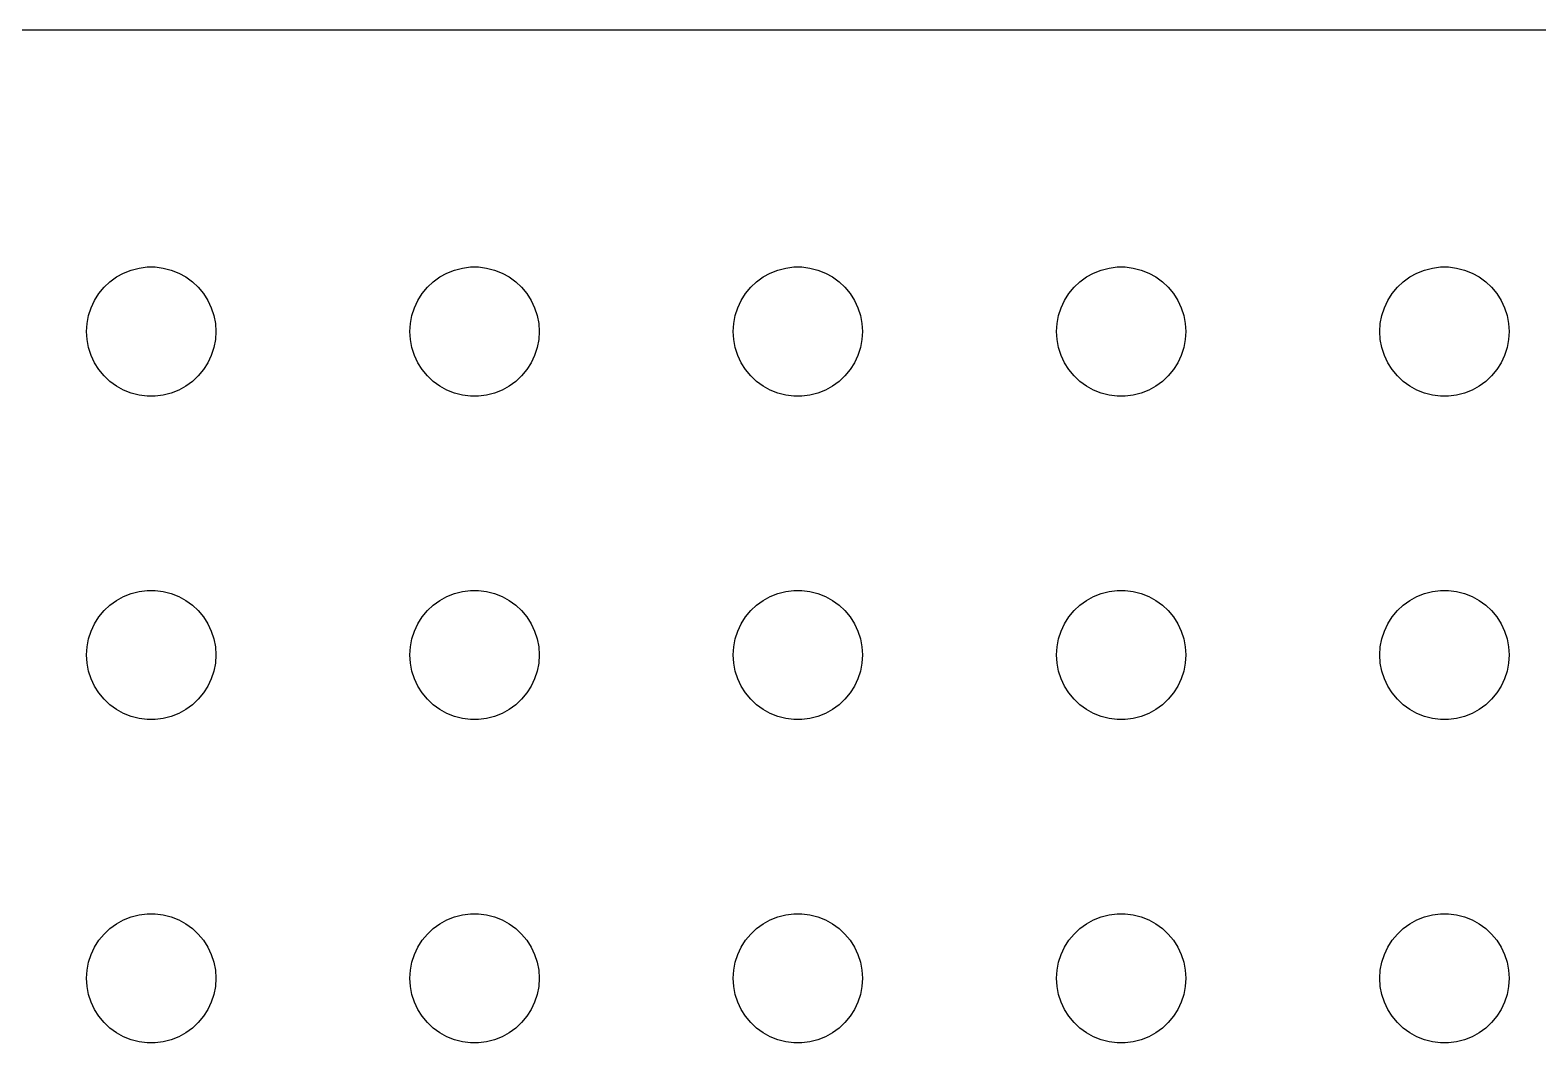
# Model space of a CAD drawing. Header units: metres. Extents: x -134 to 134, y 290 to 736.
# Drawn here: x -70.31 to -35.33, y 370.5 to 393.99 of the extents above; entities that cross this region are included whole.
import ezdxf

# ---------------------------------------------------------------- set-up
doc = ezdxf.new("R2010")
doc.units = ezdxf.units.M

msp = doc.modelspace()

# ---------------------------------------------------------------- linework, layer by layer
for p, q in [((129.814, 393.99), (-129.814, 393.99)), ((-68.4561, 388.156), (-68.3037, 388.266)), ((-68.3037, 388.266), (-68.1387, 388.357)), ((-68.1387, 388.357), (-67.9635, 388.427)), ((-67.9635, 388.427), (-67.7811, 388.473)), ((-67.7811, 388.473), (-67.5942, 388.497)), ((-67.5942, 388.497), (-67.4058, 388.497)), ((-67.4058, 388.497), (-67.2189, 388.473)), ((-67.2189, 388.473), (-67.0365, 388.427)), ((-67.0365, 388.427), (-66.8613, 388.357)), ((-66.8613, 388.357), (-66.6963, 388.266)), ((-66.6963, 388.266), (-66.5439, 388.156)), ((-60.9561, 388.156), (-60.8037, 388.266)), ((-60.8037, 388.266), (-60.6387, 388.357)), ((-60.6387, 388.357), (-60.4635, 388.427)), ((-60.4635, 388.427), (-60.2811, 388.473)), ((-60.2811, 388.473), (-60.0942, 388.497)), ((-60.0942, 388.497), (-59.9058, 388.497)), ((-59.9058, 388.497), (-59.7189, 388.473)), ((-59.7189, 388.473), (-59.5365, 388.427)), ((-59.5365, 388.427), (-59.3613, 388.357)), ((-59.3613, 388.357), (-59.1963, 388.266)), ((-59.1963, 388.266), (-59.0439, 388.156)), ((-53.4561, 388.156), (-53.3037, 388.266)), ((-53.3037, 388.266), (-53.1387, 388.357)), ((-53.1387, 388.357), (-52.9635, 388.427)), ((-52.9635, 388.427), (-52.7811, 388.473)), ((-52.7811, 388.473), (-52.5942, 388.497)), ((-52.5942, 388.497), (-52.4058, 388.497)), ((-52.4058, 388.497), (-52.2189, 388.473)), ((-52.2189, 388.473), (-52.0365, 388.427)), ((-52.0365, 388.427), (-51.8613, 388.357)), ((-51.8613, 388.357), (-51.6963, 388.266)), ((-51.6963, 388.266), (-51.5439, 388.156)), ((-45.9561, 388.156), (-45.8037, 388.266)), ((-45.8037, 388.266), (-45.6387, 388.357)), ((-45.6387, 388.357), (-45.4635, 388.427)), ((-45.4635, 388.427), (-45.2811, 388.473)), ((-45.2811, 388.473), (-45.0942, 388.497)), ((-45.0942, 388.497), (-44.9058, 388.497)), ((-44.9058, 388.497), (-44.7189, 388.473)), ((-44.7189, 388.473), (-44.5365, 388.427)), ((-44.5365, 388.427), (-44.3613, 388.357)), ((-44.3613, 388.357), (-44.1963, 388.266)), ((-44.1963, 388.266), (-44.0439, 388.156)), ((-38.4561, 388.156), (-38.3037, 388.266)), ((-38.3037, 388.266), (-38.1387, 388.357)), ((-38.1387, 388.357), (-37.9635, 388.427)), ((-37.9635, 388.427), (-37.7811, 388.473)), ((-37.7811, 388.473), (-37.5942, 388.497)), ((-37.5942, 388.497), (-37.4058, 388.497)), ((-37.4058, 388.497), (-37.2189, 388.473)), ((-37.2189, 388.473), (-37.0365, 388.427)), ((-37.0365, 388.427), (-36.8613, 388.357)), ((-36.8613, 388.357), (-36.6963, 388.266)), ((-36.6963, 388.266), (-36.5439, 388.156)), ((-68.8145, 387.723), (-68.7135, 387.882)), ((-68.7135, 387.882), (-68.5934, 388.027)), ((-68.5934, 388.027), (-68.4561, 388.156)), ((-66.5439, 388.156), (-66.4065, 388.027)), ((-66.4065, 388.027), (-66.2865, 387.882)), ((-66.2865, 387.882), (-66.1855, 387.723)), ((-61.3145, 387.723), (-61.2135, 387.882)), ((-61.2135, 387.882), (-61.0934, 388.027)), ((-61.0934, 388.027), (-60.9561, 388.156)), ((-59.0439, 388.156), (-58.9065, 388.027)), ((-58.9065, 388.027), (-58.7865, 387.882)), ((-58.7865, 387.882), (-58.6855, 387.723)), ((-53.8145, 387.723), (-53.7135, 387.882)), ((-53.7135, 387.882), (-53.5934, 388.027)), ((-53.5934, 388.027), (-53.4561, 388.156)), ((-51.5439, 388.156), (-51.4065, 388.027)), ((-51.4065, 388.027), (-51.2865, 387.882)), ((-51.2865, 387.882), (-51.1855, 387.723)), ((-46.3145, 387.723), (-46.2135, 387.882)), ((-46.2135, 387.882), (-46.0934, 388.027)), ((-46.0934, 388.027), (-45.9561, 388.156)), ((-44.0439, 388.156), (-43.9065, 388.027)), ((-43.9065, 388.027), (-43.7865, 387.882)), ((-43.7865, 387.882), (-43.6855, 387.723)), ((-38.8145, 387.723), (-38.7135, 387.882)), ((-38.7135, 387.882), (-38.5934, 388.027)), ((-38.5934, 388.027), (-38.4561, 388.156)), ((-36.5439, 388.156), (-36.4065, 388.027)), ((-36.4065, 388.027), (-36.2865, 387.882)), ((-36.2865, 387.882), (-36.1855, 387.723)), ((-68.9529, 387.373), (-68.8947, 387.552)), ((-68.8947, 387.552), (-68.8145, 387.723)), ((-66.1855, 387.723), (-66.1053, 387.552)), ((-66.1053, 387.552), (-66.0471, 387.373)), ((-61.4529, 387.373), (-61.3947, 387.552)), ((-61.3947, 387.552), (-61.3145, 387.723)), ((-58.6855, 387.723), (-58.6053, 387.552)), ((-58.6053, 387.552), (-58.5471, 387.373)), ((-53.9529, 387.373), (-53.8947, 387.552)), ((-53.8947, 387.552), (-53.8145, 387.723)), ((-51.1855, 387.723), (-51.1053, 387.552)), ((-51.1053, 387.552), (-51.0471, 387.373)), ((-46.4529, 387.373), (-46.3947, 387.552)), ((-46.3947, 387.552), (-46.3145, 387.723)), ((-43.6855, 387.723), (-43.6053, 387.552)), ((-43.6053, 387.552), (-43.5471, 387.373)), ((-38.9529, 387.373), (-38.8947, 387.552)), ((-38.8947, 387.552), (-38.8145, 387.723)), ((-36.1855, 387.723), (-36.1053, 387.552)), ((-36.1053, 387.552), (-36.0471, 387.373)), ((-69, 387), (-68.9882, 387.188)), ((-68.9882, 387.188), (-68.9529, 387.373)), ((-66.0471, 387.373), (-66.0118, 387.188)), ((-66.0118, 387.188), (-66, 387)), ((-61.5, 387), (-61.4882, 387.188)), ((-61.4882, 387.188), (-61.4529, 387.373)), ((-58.5471, 387.373), (-58.5118, 387.188)), ((-58.5118, 387.188), (-58.5, 387)), ((-54, 387), (-53.9882, 387.188)), ((-53.9882, 387.188), (-53.9529, 387.373)), ((-51.0471, 387.373), (-51.0118, 387.188)), ((-51.0118, 387.188), (-51, 387)), ((-46.5, 387), (-46.4882, 387.188)), ((-46.4882, 387.188), (-46.4529, 387.373)), ((-43.5471, 387.373), (-43.5118, 387.188)), ((-43.5118, 387.188), (-43.5, 387)), ((-39, 387), (-38.9882, 387.188)), ((-38.9882, 387.188), (-38.9529, 387.373)), ((-36.0471, 387.373), (-36.0118, 387.188)), ((-36.0118, 387.188), (-36, 387)), ((-68.9882, 386.812), (-69, 387)), ((-68.9529, 386.627), (-68.9882, 386.812)), ((-66.0118, 386.812), (-66.0471, 386.627)), ((-66, 387), (-66.0118, 386.812)), ((-61.4882, 386.812), (-61.5, 387)), ((-61.4529, 386.627), (-61.4882, 386.812)), ((-58.5118, 386.812), (-58.5471, 386.627)), ((-58.5, 387), (-58.5118, 386.812)), ((-53.9882, 386.812), (-54, 387)), ((-53.9529, 386.627), (-53.9882, 386.812)), ((-51.0118, 386.812), (-51.0471, 386.627)), ((-51, 387), (-51.0118, 386.812)), ((-46.4882, 386.812), (-46.5, 387)), ((-46.4529, 386.627), (-46.4882, 386.812)), ((-43.5118, 386.812), (-43.5471, 386.627)), ((-43.5, 387), (-43.5118, 386.812)), ((-38.9882, 386.812), (-39, 387)), ((-38.9529, 386.627), (-38.9882, 386.812)), ((-36.0118, 386.812), (-36.0471, 386.627)), ((-36, 387), (-36.0118, 386.812)), ((-68.8947, 386.448), (-68.9529, 386.627)), ((-66.0471, 386.627), (-66.1053, 386.448)), ((-61.3947, 386.448), (-61.4529, 386.627)), ((-58.5471, 386.627), (-58.6053, 386.448)), ((-53.8947, 386.448), (-53.9529, 386.627)), ((-51.0471, 386.627), (-51.1053, 386.448)), ((-46.3947, 386.448), (-46.4529, 386.627)), ((-43.5471, 386.627), (-43.6053, 386.448)), ((-38.8947, 386.448), (-38.9529, 386.627)), ((-36.0471, 386.627), (-36.1053, 386.448)), ((-68.8145, 386.277), (-68.8947, 386.448)), ((-68.7135, 386.118), (-68.8145, 386.277)), ((-68.5934, 385.973), (-68.7135, 386.118)), ((-66.2865, 386.118), (-66.4065, 385.973)), ((-66.1855, 386.277), (-66.2865, 386.118)), ((-66.1053, 386.448), (-66.1855, 386.277)), ((-61.3145, 386.277), (-61.3947, 386.448)), ((-61.2135, 386.118), (-61.3145, 386.277)), ((-61.0934, 385.973), (-61.2135, 386.118)), ((-58.7865, 386.118), (-58.9065, 385.973)), ((-58.6855, 386.277), (-58.7865, 386.118)), ((-58.6053, 386.448), (-58.6855, 386.277)), ((-53.8145, 386.277), (-53.8947, 386.448)), ((-53.7135, 386.118), (-53.8145, 386.277)), ((-53.5934, 385.973), (-53.7135, 386.118)), ((-51.2865, 386.118), (-51.4065, 385.973)), ((-51.1855, 386.277), (-51.2865, 386.118)), ((-51.1053, 386.448), (-51.1855, 386.277)), ((-46.3145, 386.277), (-46.3947, 386.448)), ((-46.2135, 386.118), (-46.3145, 386.277)), ((-46.0934, 385.973), (-46.2135, 386.118)), ((-43.7865, 386.118), (-43.9065, 385.973)), ((-43.6855, 386.277), (-43.7865, 386.118)), ((-43.6053, 386.448), (-43.6855, 386.277)), ((-38.8145, 386.277), (-38.8947, 386.448)), ((-38.7135, 386.118), (-38.8145, 386.277)), ((-38.5934, 385.973), (-38.7135, 386.118)), ((-36.2865, 386.118), (-36.4065, 385.973)), ((-36.1855, 386.277), (-36.2865, 386.118)), ((-36.1053, 386.448), (-36.1855, 386.277)), ((-68.4561, 385.844), (-68.5934, 385.973)), ((-68.3037, 385.734), (-68.4561, 385.844)), ((-66.5439, 385.844), (-66.6963, 385.734)), ((-66.4065, 385.973), (-66.5439, 385.844)), ((-60.9561, 385.844), (-61.0934, 385.973)), ((-60.8037, 385.734), (-60.9561, 385.844)), ((-59.0439, 385.844), (-59.1963, 385.734)), ((-58.9065, 385.973), (-59.0439, 385.844)), ((-53.4561, 385.844), (-53.5934, 385.973)), ((-53.3037, 385.734), (-53.4561, 385.844)), ((-51.5439, 385.844), (-51.6963, 385.734)), ((-51.4065, 385.973), (-51.5439, 385.844)), ((-45.9561, 385.844), (-46.0934, 385.973)), ((-45.8037, 385.734), (-45.9561, 385.844)), ((-44.0439, 385.844), (-44.1963, 385.734)), ((-43.9065, 385.973), (-44.0439, 385.844)), ((-38.4561, 385.844), (-38.5934, 385.973)), ((-38.3037, 385.734), (-38.4561, 385.844)), ((-36.5439, 385.844), (-36.6963, 385.734)), ((-36.4065, 385.973), (-36.5439, 385.844)), ((-68.1387, 385.643), (-68.3037, 385.734)), ((-67.9635, 385.573), (-68.1387, 385.643)), ((-67.7811, 385.527), (-67.9635, 385.573)), ((-67.5942, 385.503), (-67.7811, 385.527)), ((-67.4058, 385.503), (-67.5942, 385.503)), ((-67.2189, 385.527), (-67.4058, 385.503)), ((-67.0365, 385.573), (-67.2189, 385.527)), ((-66.8613, 385.643), (-67.0365, 385.573)), ((-66.6963, 385.734), (-66.8613, 385.643)), ((-60.6387, 385.643), (-60.8037, 385.734)), ((-60.4635, 385.573), (-60.6387, 385.643)), ((-60.2811, 385.527), (-60.4635, 385.573)), ((-60.0942, 385.503), (-60.2811, 385.527)), ((-59.9058, 385.503), (-60.0942, 385.503)), ((-59.7189, 385.527), (-59.9058, 385.503)), ((-59.5365, 385.573), (-59.7189, 385.527)), ((-59.3613, 385.643), (-59.5365, 385.573)), ((-59.1963, 385.734), (-59.3613, 385.643)), ((-53.1387, 385.643), (-53.3037, 385.734)), ((-52.9635, 385.573), (-53.1387, 385.643)), ((-52.7811, 385.527), (-52.9635, 385.573)), ((-52.5942, 385.503), (-52.7811, 385.527)), ((-52.4058, 385.503), (-52.5942, 385.503)), ((-52.2189, 385.527), (-52.4058, 385.503)), ((-52.0365, 385.573), (-52.2189, 385.527)), ((-51.8613, 385.643), (-52.0365, 385.573)), ((-51.6963, 385.734), (-51.8613, 385.643)), ((-45.6387, 385.643), (-45.8037, 385.734)), ((-45.4635, 385.573), (-45.6387, 385.643)), ((-45.2811, 385.527), (-45.4635, 385.573)), ((-45.0942, 385.503), (-45.2811, 385.527)), ((-44.9058, 385.503), (-45.0942, 385.503)), ((-44.7189, 385.527), (-44.9058, 385.503)), ((-44.5365, 385.573), (-44.7189, 385.527)), ((-44.3613, 385.643), (-44.5365, 385.573)), ((-44.1963, 385.734), (-44.3613, 385.643)), ((-38.1387, 385.643), (-38.3037, 385.734)), ((-37.9635, 385.573), (-38.1387, 385.643)), ((-37.7811, 385.527), (-37.9635, 385.573)), ((-37.5942, 385.503), (-37.7811, 385.527)), ((-37.4058, 385.503), (-37.5942, 385.503)), ((-37.2189, 385.527), (-37.4058, 385.503)), ((-37.0365, 385.573), (-37.2189, 385.527)), ((-36.8613, 385.643), (-37.0365, 385.573)), ((-36.6963, 385.734), (-36.8613, 385.643)), ((-68.3037, 380.766), (-68.1387, 380.857)), ((-68.1387, 380.857), (-67.9635, 380.927)), ((-67.9635, 380.927), (-67.7811, 380.973)), ((-67.7811, 380.973), (-67.5942, 380.997)), ((-67.5942, 380.997), (-67.4058, 380.997)), ((-67.4058, 380.997), (-67.2189, 380.973)), ((-67.2189, 380.973), (-67.0365, 380.927)), ((-67.0365, 380.927), (-66.8613, 380.857)), ((-66.8613, 380.857), (-66.6963, 380.766)), ((-60.8037, 380.766), (-60.6387, 380.857)), ((-60.6387, 380.857), (-60.4635, 380.927)), ((-60.4635, 380.927), (-60.2811, 380.973)), ((-60.2811, 380.973), (-60.0942, 380.997)), ((-60.0942, 380.997), (-59.9058, 380.997)), ((-59.9058, 380.997), (-59.7189, 380.973)), ((-59.7189, 380.973), (-59.5365, 380.927)), ((-59.5365, 380.927), (-59.3613, 380.857)), ((-59.3613, 380.857), (-59.1963, 380.766)), ((-53.3037, 380.766), (-53.1387, 380.857)), ((-53.1387, 380.857), (-52.9635, 380.927)), ((-52.9635, 380.927), (-52.7811, 380.973)), ((-52.7811, 380.973), (-52.5942, 380.997)), ((-52.5942, 380.997), (-52.4058, 380.997)), ((-52.4058, 380.997), (-52.2189, 380.973)), ((-52.2189, 380.973), (-52.0365, 380.927)), ((-52.0365, 380.927), (-51.8613, 380.857)), ((-51.8613, 380.857), (-51.6963, 380.766)), ((-45.8037, 380.766), (-45.6387, 380.857)), ((-45.6387, 380.857), (-45.4635, 380.927)), ((-45.4635, 380.927), (-45.2811, 380.973)), ((-45.2811, 380.973), (-45.0942, 380.997)), ((-45.0942, 380.997), (-44.9058, 380.997)), ((-44.9058, 380.997), (-44.7189, 380.973)), ((-44.7189, 380.973), (-44.5365, 380.927)), ((-44.5365, 380.927), (-44.3613, 380.857)), ((-44.3613, 380.857), (-44.1963, 380.766)), ((-38.3037, 380.766), (-38.1387, 380.857)), ((-38.1387, 380.857), (-37.9635, 380.927)), ((-37.9635, 380.927), (-37.7811, 380.973)), ((-37.7811, 380.973), (-37.5942, 380.997)), ((-37.5942, 380.997), (-37.4058, 380.997)), ((-37.4058, 380.997), (-37.2189, 380.973)), ((-37.2189, 380.973), (-37.0365, 380.927)), ((-37.0365, 380.927), (-36.8613, 380.857)), ((-36.8613, 380.857), (-36.6963, 380.766)), ((-68.7135, 380.382), (-68.5934, 380.527)), ((-68.5934, 380.527), (-68.4561, 380.656)), ((-68.4561, 380.656), (-68.3037, 380.766)), ((-66.6963, 380.766), (-66.5439, 380.656)), ((-66.5439, 380.656), (-66.4065, 380.527)), ((-66.4065, 380.527), (-66.2865, 380.382)), ((-61.2135, 380.382), (-61.0934, 380.527)), ((-61.0934, 380.527), (-60.9561, 380.656)), ((-60.9561, 380.656), (-60.8037, 380.766)), ((-59.1963, 380.766), (-59.0439, 380.656)), ((-59.0439, 380.656), (-58.9065, 380.527)), ((-58.9065, 380.527), (-58.7865, 380.382)), ((-53.7135, 380.382), (-53.5934, 380.527)), ((-53.5934, 380.527), (-53.4561, 380.656)), ((-53.4561, 380.656), (-53.3037, 380.766)), ((-51.6963, 380.766), (-51.5439, 380.656)), ((-51.5439, 380.656), (-51.4065, 380.527)), ((-51.4065, 380.527), (-51.2865, 380.382)), ((-46.2135, 380.382), (-46.0934, 380.527)), ((-46.0934, 380.527), (-45.9561, 380.656)), ((-45.9561, 380.656), (-45.8037, 380.766)), ((-44.1963, 380.766), (-44.0439, 380.656)), ((-44.0439, 380.656), (-43.9065, 380.527)), ((-43.9065, 380.527), (-43.7865, 380.382)), ((-38.7135, 380.382), (-38.5934, 380.527)), ((-38.5934, 380.527), (-38.4561, 380.656)), ((-38.4561, 380.656), (-38.3037, 380.766)), ((-36.6963, 380.766), (-36.5439, 380.656)), ((-36.5439, 380.656), (-36.4065, 380.527)), ((-36.4065, 380.527), (-36.2865, 380.382)), ((-68.8947, 380.052), (-68.8145, 380.223)), ((-68.8145, 380.223), (-68.7135, 380.382)), ((-66.2865, 380.382), (-66.1855, 380.223)), ((-66.1855, 380.223), (-66.1053, 380.052)), ((-61.3947, 380.052), (-61.3145, 380.223)), ((-61.3145, 380.223), (-61.2135, 380.382)), ((-58.7865, 380.382), (-58.6855, 380.223)), ((-58.6855, 380.223), (-58.6053, 380.052)), ((-53.8947, 380.052), (-53.8145, 380.223)), ((-53.8145, 380.223), (-53.7135, 380.382)), ((-51.2865, 380.382), (-51.1855, 380.223)), ((-51.1855, 380.223), (-51.1053, 380.052)), ((-46.3947, 380.052), (-46.3145, 380.223)), ((-46.3145, 380.223), (-46.2135, 380.382)), ((-43.7865, 380.382), (-43.6855, 380.223)), ((-43.6855, 380.223), (-43.6053, 380.052)), ((-38.8947, 380.052), (-38.8145, 380.223)), ((-38.8145, 380.223), (-38.7135, 380.382)), ((-36.2865, 380.382), (-36.1855, 380.223)), ((-36.1855, 380.223), (-36.1053, 380.052)), ((-68.9882, 379.688), (-68.9529, 379.873)), ((-68.9529, 379.873), (-68.8947, 380.052)), ((-66.1053, 380.052), (-66.0471, 379.873)), ((-66.0471, 379.873), (-66.0118, 379.688)), ((-61.4882, 379.688), (-61.4529, 379.873)), ((-61.4529, 379.873), (-61.3947, 380.052)), ((-58.6053, 380.052), (-58.5471, 379.873)), ((-58.5471, 379.873), (-58.5118, 379.688)), ((-53.9882, 379.688), (-53.9529, 379.873)), ((-53.9529, 379.873), (-53.8947, 380.052)), ((-51.1053, 380.052), (-51.0471, 379.873)), ((-51.0471, 379.873), (-51.0118, 379.688)), ((-46.4882, 379.688), (-46.4529, 379.873)), ((-46.4529, 379.873), (-46.3947, 380.052)), ((-43.6053, 380.052), (-43.5471, 379.873)), ((-43.5471, 379.873), (-43.5118, 379.688)), ((-38.9882, 379.688), (-38.9529, 379.873)), ((-38.9529, 379.873), (-38.8947, 380.052)), ((-36.1053, 380.052), (-36.0471, 379.873)), ((-36.0471, 379.873), (-36.0118, 379.688)), ((-69, 379.5), (-68.9882, 379.688)), ((-68.9882, 379.312), (-69, 379.5)), ((-66.0118, 379.688), (-66, 379.5)), ((-66, 379.5), (-66.0118, 379.312)), ((-61.5, 379.5), (-61.4882, 379.688)), ((-61.4882, 379.312), (-61.5, 379.5)), ((-58.5118, 379.688), (-58.5, 379.5)), ((-58.5, 379.5), (-58.5118, 379.312)), ((-54, 379.5), (-53.9882, 379.688)), ((-53.9882, 379.312), (-54, 379.5)), ((-51.0118, 379.688), (-51, 379.5)), ((-51, 379.5), (-51.0118, 379.312)), ((-46.5, 379.5), (-46.4882, 379.688)), ((-46.4882, 379.312), (-46.5, 379.5)), ((-43.5118, 379.688), (-43.5, 379.5)), ((-43.5, 379.5), (-43.5118, 379.312)), ((-39, 379.5), (-38.9882, 379.688)), ((-38.9882, 379.312), (-39, 379.5)), ((-36.0118, 379.688), (-36, 379.5)), ((-36, 379.5), (-36.0118, 379.312)), ((-68.9529, 379.127), (-68.9882, 379.312)), ((-68.8947, 378.948), (-68.9529, 379.127)), ((-66.0471, 379.127), (-66.1053, 378.948)), ((-66.0118, 379.312), (-66.0471, 379.127)), ((-61.4529, 379.127), (-61.4882, 379.312)), ((-61.3947, 378.948), (-61.4529, 379.127)), ((-58.5471, 379.127), (-58.6053, 378.948)), ((-58.5118, 379.312), (-58.5471, 379.127)), ((-53.9529, 379.127), (-53.9882, 379.312)), ((-53.8947, 378.948), (-53.9529, 379.127)), ((-51.0471, 379.127), (-51.1053, 378.948)), ((-51.0118, 379.312), (-51.0471, 379.127)), ((-46.4529, 379.127), (-46.4882, 379.312)), ((-46.3947, 378.948), (-46.4529, 379.127)), ((-43.5471, 379.127), (-43.6053, 378.948)), ((-43.5118, 379.312), (-43.5471, 379.127)), ((-38.9529, 379.127), (-38.9882, 379.312)), ((-38.8947, 378.948), (-38.9529, 379.127)), ((-36.0471, 379.127), (-36.1053, 378.948)), ((-36.0118, 379.312), (-36.0471, 379.127)), ((-68.8145, 378.777), (-68.8947, 378.948)), ((-68.7135, 378.618), (-68.8145, 378.777)), ((-66.1855, 378.777), (-66.2865, 378.618)), ((-66.1053, 378.948), (-66.1855, 378.777)), ((-61.3145, 378.777), (-61.3947, 378.948)), ((-61.2135, 378.618), (-61.3145, 378.777)), ((-58.6855, 378.777), (-58.7865, 378.618)), ((-58.6053, 378.948), (-58.6855, 378.777)), ((-53.8145, 378.777), (-53.8947, 378.948)), ((-53.7135, 378.618), (-53.8145, 378.777)), ((-51.1855, 378.777), (-51.2865, 378.618)), ((-51.1053, 378.948), (-51.1855, 378.777)), ((-46.3145, 378.777), (-46.3947, 378.948)), ((-46.2135, 378.618), (-46.3145, 378.777)), ((-43.6855, 378.777), (-43.7865, 378.618)), ((-43.6053, 378.948), (-43.6855, 378.777)), ((-38.8145, 378.777), (-38.8947, 378.948)), ((-38.7135, 378.618), (-38.8145, 378.777)), ((-36.1855, 378.777), (-36.2865, 378.618)), ((-36.1053, 378.948), (-36.1855, 378.777)), ((-68.5934, 378.473), (-68.7135, 378.618)), ((-68.4561, 378.344), (-68.5934, 378.473)), ((-66.4065, 378.473), (-66.5439, 378.344)), ((-66.2865, 378.618), (-66.4065, 378.473)), ((-61.0934, 378.473), (-61.2135, 378.618)), ((-60.9561, 378.344), (-61.0934, 378.473)), ((-58.9065, 378.473), (-59.0439, 378.344)), ((-58.7865, 378.618), (-58.9065, 378.473)), ((-53.5934, 378.473), (-53.7135, 378.618)), ((-53.4561, 378.344), (-53.5934, 378.473)), ((-51.4065, 378.473), (-51.5439, 378.344)), ((-51.2865, 378.618), (-51.4065, 378.473)), ((-46.0934, 378.473), (-46.2135, 378.618)), ((-45.9561, 378.344), (-46.0934, 378.473)), ((-43.9065, 378.473), (-44.0439, 378.344)), ((-43.7865, 378.618), (-43.9065, 378.473)), ((-38.5934, 378.473), (-38.7135, 378.618)), ((-38.4561, 378.344), (-38.5934, 378.473)), ((-36.4065, 378.473), (-36.5439, 378.344)), ((-36.2865, 378.618), (-36.4065, 378.473)), ((-68.3037, 378.234), (-68.4561, 378.344)), ((-68.1387, 378.143), (-68.3037, 378.234)), ((-67.9635, 378.073), (-68.1387, 378.143)), ((-67.7811, 378.027), (-67.9635, 378.073)), ((-67.0365, 378.073), (-67.2189, 378.027)), ((-66.8613, 378.143), (-67.0365, 378.073)), ((-66.6963, 378.234), (-66.8613, 378.143)), ((-66.5439, 378.344), (-66.6963, 378.234)), ((-60.8037, 378.234), (-60.9561, 378.344)), ((-60.6387, 378.143), (-60.8037, 378.234)), ((-60.4635, 378.073), (-60.6387, 378.143)), ((-60.2811, 378.027), (-60.4635, 378.073)), ((-59.5365, 378.073), (-59.7189, 378.027)), ((-59.3613, 378.143), (-59.5365, 378.073)), ((-59.1963, 378.234), (-59.3613, 378.143)), ((-59.0439, 378.344), (-59.1963, 378.234)), ((-53.3037, 378.234), (-53.4561, 378.344)), ((-53.1387, 378.143), (-53.3037, 378.234)), ((-52.9635, 378.073), (-53.1387, 378.143)), ((-52.7811, 378.027), (-52.9635, 378.073)), ((-52.0365, 378.073), (-52.2189, 378.027)), ((-51.8613, 378.143), (-52.0365, 378.073)), ((-51.6963, 378.234), (-51.8613, 378.143)), ((-51.5439, 378.344), (-51.6963, 378.234)), ((-45.8037, 378.234), (-45.9561, 378.344)), ((-45.6387, 378.143), (-45.8037, 378.234)), ((-45.4635, 378.073), (-45.6387, 378.143)), ((-45.2811, 378.027), (-45.4635, 378.073)), ((-44.5365, 378.073), (-44.7189, 378.027)), ((-44.3613, 378.143), (-44.5365, 378.073)), ((-44.1963, 378.234), (-44.3613, 378.143)), ((-44.0439, 378.344), (-44.1963, 378.234)), ((-38.3037, 378.234), (-38.4561, 378.344)), ((-38.1387, 378.143), (-38.3037, 378.234)), ((-37.9635, 378.073), (-38.1387, 378.143)), ((-37.7811, 378.027), (-37.9635, 378.073)), ((-37.0365, 378.073), (-37.2189, 378.027)), ((-36.8613, 378.143), (-37.0365, 378.073)), ((-36.6963, 378.234), (-36.8613, 378.143)), ((-36.5439, 378.344), (-36.6963, 378.234)), ((-67.5942, 378.003), (-67.7811, 378.027)), ((-67.4058, 378.003), (-67.5942, 378.003)), ((-67.2189, 378.027), (-67.4058, 378.003)), ((-60.0942, 378.003), (-60.2811, 378.027)), ((-59.9058, 378.003), (-60.0942, 378.003)), ((-59.7189, 378.027), (-59.9058, 378.003)), ((-52.5942, 378.003), (-52.7811, 378.027)), ((-52.4058, 378.003), (-52.5942, 378.003)), ((-52.2189, 378.027), (-52.4058, 378.003)), ((-45.0942, 378.003), (-45.2811, 378.027)), ((-44.9058, 378.003), (-45.0942, 378.003)), ((-44.7189, 378.027), (-44.9058, 378.003)), ((-37.5942, 378.003), (-37.7811, 378.027)), ((-37.4058, 378.003), (-37.5942, 378.003)), ((-37.2189, 378.027), (-37.4058, 378.003)), ((-68.4561, 373.156), (-68.3037, 373.266)), ((-68.3037, 373.266), (-68.1387, 373.357)), ((-68.1387, 373.357), (-67.9635, 373.427)), ((-67.9635, 373.427), (-67.7811, 373.473)), ((-67.7811, 373.473), (-67.5942, 373.497)), ((-67.5942, 373.497), (-67.4058, 373.497)), ((-67.4058, 373.497), (-67.2189, 373.473)), ((-67.2189, 373.473), (-67.0365, 373.427)), ((-67.0365, 373.427), (-66.8613, 373.357)), ((-66.8613, 373.357), (-66.6963, 373.266)), ((-66.6963, 373.266), (-66.5439, 373.156)), ((-60.9561, 373.156), (-60.8037, 373.266)), ((-60.8037, 373.266), (-60.6387, 373.357)), ((-60.6387, 373.357), (-60.4635, 373.427)), ((-60.4635, 373.427), (-60.2811, 373.473)), ((-60.2811, 373.473), (-60.0942, 373.497)), ((-60.0942, 373.497), (-59.9058, 373.497)), ((-59.9058, 373.497), (-59.7189, 373.473)), ((-59.7189, 373.473), (-59.5365, 373.427)), ((-59.5365, 373.427), (-59.3613, 373.357)), ((-59.3613, 373.357), (-59.1963, 373.266)), ((-59.1963, 373.266), (-59.0439, 373.156)), ((-53.4561, 373.156), (-53.3037, 373.266)), ((-53.3037, 373.266), (-53.1387, 373.357)), ((-53.1387, 373.357), (-52.9635, 373.427)), ((-52.9635, 373.427), (-52.7811, 373.473)), ((-52.7811, 373.473), (-52.5942, 373.497)), ((-52.5942, 373.497), (-52.4058, 373.497)), ((-52.4058, 373.497), (-52.2189, 373.473)), ((-52.2189, 373.473), (-52.0365, 373.427)), ((-52.0365, 373.427), (-51.8613, 373.357)), ((-51.8613, 373.357), (-51.6963, 373.266)), ((-51.6963, 373.266), (-51.5439, 373.156)), ((-45.9561, 373.156), (-45.8037, 373.266)), ((-45.8037, 373.266), (-45.6387, 373.357)), ((-45.6387, 373.357), (-45.4635, 373.427)), ((-45.4635, 373.427), (-45.2811, 373.473)), ((-45.2811, 373.473), (-45.0942, 373.497)), ((-45.0942, 373.497), (-44.9058, 373.497)), ((-44.9058, 373.497), (-44.7189, 373.473)), ((-44.7189, 373.473), (-44.5365, 373.427)), ((-44.5365, 373.427), (-44.3613, 373.357)), ((-44.3613, 373.357), (-44.1963, 373.266)), ((-44.1963, 373.266), (-44.0439, 373.156)), ((-38.4561, 373.156), (-38.3037, 373.266)), ((-38.3037, 373.266), (-38.1387, 373.357)), ((-38.1387, 373.357), (-37.9635, 373.427)), ((-37.9635, 373.427), (-37.7811, 373.473)), ((-37.7811, 373.473), (-37.5942, 373.497)), ((-37.5942, 373.497), (-37.4058, 373.497)), ((-37.4058, 373.497), (-37.2189, 373.473)), ((-37.2189, 373.473), (-37.0365, 373.427)), ((-37.0365, 373.427), (-36.8613, 373.357)), ((-36.8613, 373.357), (-36.6963, 373.266)), ((-36.6963, 373.266), (-36.5439, 373.156)), ((-68.8145, 372.723), (-68.7135, 372.882)), ((-68.7135, 372.882), (-68.5934, 373.027)), ((-68.5934, 373.027), (-68.4561, 373.156)), ((-66.5439, 373.156), (-66.4065, 373.027)), ((-66.4065, 373.027), (-66.2865, 372.882)), ((-66.2865, 372.882), (-66.1855, 372.723)), ((-61.3145, 372.723), (-61.2135, 372.882)), ((-61.2135, 372.882), (-61.0934, 373.027)), ((-61.0934, 373.027), (-60.9561, 373.156)), ((-59.0439, 373.156), (-58.9065, 373.027)), ((-58.9065, 373.027), (-58.7865, 372.882)), ((-58.7865, 372.882), (-58.6855, 372.723)), ((-53.8145, 372.723), (-53.7135, 372.882)), ((-53.7135, 372.882), (-53.5934, 373.027)), ((-53.5934, 373.027), (-53.4561, 373.156)), ((-51.5439, 373.156), (-51.4065, 373.027)), ((-51.4065, 373.027), (-51.2865, 372.882)), ((-51.2865, 372.882), (-51.1855, 372.723)), ((-46.3145, 372.723), (-46.2135, 372.882)), ((-46.2135, 372.882), (-46.0934, 373.027)), ((-46.0934, 373.027), (-45.9561, 373.156)), ((-44.0439, 373.156), (-43.9065, 373.027)), ((-43.9065, 373.027), (-43.7865, 372.882)), ((-43.7865, 372.882), (-43.6855, 372.723)), ((-38.8145, 372.723), (-38.7135, 372.882)), ((-38.7135, 372.882), (-38.5934, 373.027)), ((-38.5934, 373.027), (-38.4561, 373.156)), ((-36.5439, 373.156), (-36.4065, 373.027)), ((-36.4065, 373.027), (-36.2865, 372.882)), ((-36.2865, 372.882), (-36.1855, 372.723)), ((-68.9529, 372.373), (-68.8947, 372.552)), ((-68.8947, 372.552), (-68.8145, 372.723)), ((-66.1855, 372.723), (-66.1053, 372.552)), ((-66.1053, 372.552), (-66.0471, 372.373)), ((-61.4529, 372.373), (-61.3947, 372.552)), ((-61.3947, 372.552), (-61.3145, 372.723)), ((-58.6855, 372.723), (-58.6053, 372.552)), ((-58.6053, 372.552), (-58.5471, 372.373)), ((-53.9529, 372.373), (-53.8947, 372.552)), ((-53.8947, 372.552), (-53.8145, 372.723)), ((-51.1855, 372.723), (-51.1053, 372.552)), ((-51.1053, 372.552), (-51.0471, 372.373)), ((-46.4529, 372.373), (-46.3947, 372.552)), ((-46.3947, 372.552), (-46.3145, 372.723)), ((-43.6855, 372.723), (-43.6053, 372.552)), ((-43.6053, 372.552), (-43.5471, 372.373)), ((-38.9529, 372.373), (-38.8947, 372.552)), ((-38.8947, 372.552), (-38.8145, 372.723)), ((-36.1855, 372.723), (-36.1053, 372.552)), ((-36.1053, 372.552), (-36.0471, 372.373)), ((-69, 372), (-68.9882, 372.188)), ((-68.9882, 372.188), (-68.9529, 372.373)), ((-66.0471, 372.373), (-66.0118, 372.188)), ((-66.0118, 372.188), (-66, 372)), ((-61.5, 372), (-61.4882, 372.188)), ((-61.4882, 372.188), (-61.4529, 372.373)), ((-58.5471, 372.373), (-58.5118, 372.188)), ((-58.5118, 372.188), (-58.5, 372)), ((-54, 372), (-53.9882, 372.188)), ((-53.9882, 372.188), (-53.9529, 372.373)), ((-51.0471, 372.373), (-51.0118, 372.188)), ((-51.0118, 372.188), (-51, 372)), ((-46.5, 372), (-46.4882, 372.188)), ((-46.4882, 372.188), (-46.4529, 372.373)), ((-43.5471, 372.373), (-43.5118, 372.188)), ((-43.5118, 372.188), (-43.5, 372)), ((-39, 372), (-38.9882, 372.188)), ((-38.9882, 372.188), (-38.9529, 372.373)), ((-36.0471, 372.373), (-36.0118, 372.188)), ((-36.0118, 372.188), (-36, 372)), ((-68.9882, 371.812), (-69, 372)), ((-68.9529, 371.627), (-68.9882, 371.812)), ((-66.0118, 371.812), (-66.0471, 371.627)), ((-66, 372), (-66.0118, 371.812)), ((-61.4882, 371.812), (-61.5, 372)), ((-61.4529, 371.627), (-61.4882, 371.812)), ((-58.5118, 371.812), (-58.5471, 371.627)), ((-58.5, 372), (-58.5118, 371.812)), ((-53.9882, 371.812), (-54, 372)), ((-53.9529, 371.627), (-53.9882, 371.812)), ((-51.0118, 371.812), (-51.0471, 371.627)), ((-51, 372), (-51.0118, 371.812)), ((-46.4882, 371.812), (-46.5, 372)), ((-46.4529, 371.627), (-46.4882, 371.812)), ((-43.5118, 371.812), (-43.5471, 371.627)), ((-43.5, 372), (-43.5118, 371.812)), ((-38.9882, 371.812), (-39, 372)), ((-38.9529, 371.627), (-38.9882, 371.812)), ((-36.0118, 371.812), (-36.0471, 371.627)), ((-36, 372), (-36.0118, 371.812)), ((-68.8947, 371.448), (-68.9529, 371.627)), ((-68.8145, 371.277), (-68.8947, 371.448)), ((-66.1053, 371.448), (-66.1855, 371.277)), ((-66.0471, 371.627), (-66.1053, 371.448)), ((-61.3947, 371.448), (-61.4529, 371.627)), ((-61.3145, 371.277), (-61.3947, 371.448)), ((-58.6053, 371.448), (-58.6855, 371.277)), ((-58.5471, 371.627), (-58.6053, 371.448)), ((-53.8947, 371.448), (-53.9529, 371.627)), ((-53.8145, 371.277), (-53.8947, 371.448)), ((-51.1053, 371.448), (-51.1855, 371.277)), ((-51.0471, 371.627), (-51.1053, 371.448)), ((-46.3947, 371.448), (-46.4529, 371.627)), ((-46.3145, 371.277), (-46.3947, 371.448)), ((-43.6053, 371.448), (-43.6855, 371.277)), ((-43.5471, 371.627), (-43.6053, 371.448)), ((-38.8947, 371.448), (-38.9529, 371.627)), ((-38.8145, 371.277), (-38.8947, 371.448)), ((-36.1053, 371.448), (-36.1855, 371.277)), ((-36.0471, 371.627), (-36.1053, 371.448)), ((-68.7135, 371.118), (-68.8145, 371.277)), ((-68.5934, 370.973), (-68.7135, 371.118)), ((-66.2865, 371.118), (-66.4065, 370.973)), ((-66.1855, 371.277), (-66.2865, 371.118)), ((-61.2135, 371.118), (-61.3145, 371.277)), ((-61.0934, 370.973), (-61.2135, 371.118)), ((-58.7865, 371.118), (-58.9065, 370.973)), ((-58.6855, 371.277), (-58.7865, 371.118)), ((-53.7135, 371.118), (-53.8145, 371.277)), ((-53.5934, 370.973), (-53.7135, 371.118)), ((-51.2865, 371.118), (-51.4065, 370.973)), ((-51.1855, 371.277), (-51.2865, 371.118)), ((-46.2135, 371.118), (-46.3145, 371.277)), ((-46.0934, 370.973), (-46.2135, 371.118)), ((-43.7865, 371.118), (-43.9065, 370.973)), ((-43.6855, 371.277), (-43.7865, 371.118)), ((-38.7135, 371.118), (-38.8145, 371.277)), ((-38.5934, 370.973), (-38.7135, 371.118)), ((-36.2865, 371.118), (-36.4065, 370.973)), ((-36.1855, 371.277), (-36.2865, 371.118)), ((-68.4561, 370.844), (-68.5934, 370.973)), ((-68.3037, 370.734), (-68.4561, 370.844)), ((-68.1387, 370.643), (-68.3037, 370.734)), ((-66.6963, 370.734), (-66.8613, 370.643)), ((-66.5439, 370.844), (-66.6963, 370.734)), ((-66.4065, 370.973), (-66.5439, 370.844)), ((-60.9561, 370.844), (-61.0934, 370.973)), ((-60.8037, 370.734), (-60.9561, 370.844)), ((-60.6387, 370.643), (-60.8037, 370.734)), ((-59.1963, 370.734), (-59.3613, 370.643)), ((-59.0439, 370.844), (-59.1963, 370.734)), ((-58.9065, 370.973), (-59.0439, 370.844)), ((-53.4561, 370.844), (-53.5934, 370.973)), ((-53.3037, 370.734), (-53.4561, 370.844)), ((-53.1387, 370.643), (-53.3037, 370.734)), ((-51.6963, 370.734), (-51.8613, 370.643)), ((-51.5439, 370.844), (-51.6963, 370.734)), ((-51.4065, 370.973), (-51.5439, 370.844)), ((-45.9561, 370.844), (-46.0934, 370.973)), ((-45.8037, 370.734), (-45.9561, 370.844)), ((-45.6387, 370.643), (-45.8037, 370.734)), ((-44.1963, 370.734), (-44.3613, 370.643)), ((-44.0439, 370.844), (-44.1963, 370.734)), ((-43.9065, 370.973), (-44.0439, 370.844)), ((-38.4561, 370.844), (-38.5934, 370.973)), ((-38.3037, 370.734), (-38.4561, 370.844)), ((-38.1387, 370.643), (-38.3037, 370.734)), ((-36.6963, 370.734), (-36.8613, 370.643)), ((-36.5439, 370.844), (-36.6963, 370.734)), ((-36.4065, 370.973), (-36.5439, 370.844)), ((-67.9635, 370.573), (-68.1387, 370.643)), ((-67.7811, 370.527), (-67.9635, 370.573)), ((-67.5942, 370.503), (-67.7811, 370.527)), ((-67.4058, 370.503), (-67.5942, 370.503)), ((-67.2189, 370.527), (-67.4058, 370.503)), ((-67.0365, 370.573), (-67.2189, 370.527)), ((-66.8613, 370.643), (-67.0365, 370.573)), ((-60.4635, 370.573), (-60.6387, 370.643)), ((-60.2811, 370.527), (-60.4635, 370.573)), ((-60.0942, 370.503), (-60.2811, 370.527)), ((-59.9058, 370.503), (-60.0942, 370.503)), ((-59.7189, 370.527), (-59.9058, 370.503)), ((-59.5365, 370.573), (-59.7189, 370.527)), ((-59.3613, 370.643), (-59.5365, 370.573)), ((-52.9635, 370.573), (-53.1387, 370.643)), ((-52.7811, 370.527), (-52.9635, 370.573)), ((-52.5942, 370.503), (-52.7811, 370.527)), ((-52.4058, 370.503), (-52.5942, 370.503)), ((-52.2189, 370.527), (-52.4058, 370.503)), ((-52.0365, 370.573), (-52.2189, 370.527)), ((-51.8613, 370.643), (-52.0365, 370.573)), ((-45.4635, 370.573), (-45.6387, 370.643)), ((-45.2811, 370.527), (-45.4635, 370.573)), ((-45.0942, 370.503), (-45.2811, 370.527)), ((-44.9058, 370.503), (-45.0942, 370.503)), ((-44.7189, 370.527), (-44.9058, 370.503)), ((-44.5365, 370.573), (-44.7189, 370.527)), ((-44.3613, 370.643), (-44.5365, 370.573)), ((-37.9635, 370.573), (-38.1387, 370.643)), ((-37.7811, 370.527), (-37.9635, 370.573)), ((-37.5942, 370.503), (-37.7811, 370.527)), ((-37.4058, 370.503), (-37.5942, 370.503)), ((-37.2189, 370.527), (-37.4058, 370.503)), ((-37.0365, 370.573), (-37.2189, 370.527)), ((-36.8613, 370.643), (-37.0365, 370.573))]:
    msp.add_line(p, q)

doc.saveas('drawing.dxf')
